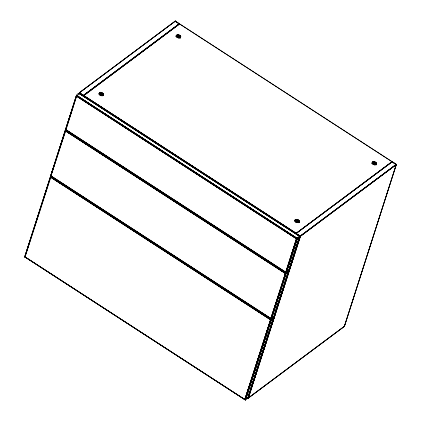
<?xml version="1.0" encoding="UTF-8"?>
<svg xmlns="http://www.w3.org/2000/svg" width="421" height="421" viewBox="0 0 421 421"><rect width="100%" height="100%" fill="white"/><g stroke="black" fill="none" stroke-linecap="round" stroke-linejoin="round"><path stroke-width="0.63" d="M177.904 22.997L175.157 21.139L179.451 24.081L179.404 23.639L175.389 21.055L79.243 92.815L83.632 95.683L96.798 85.852M179.451 24.081L179.267 23.739M396.166 164.353L396.345 164.695L391.998 161.638L396.345 164.695L396.335 164.279L392.361 161.696L391.94 161.806L396.345 164.695L394.872 163.737M25.176 257.063L24.597 256.842L24.928 256.868L50.52 177.162L50.546 176.194L271.377 319.355L273.866 317.466L273.539 317.434M50.994 175.841L51.188 176.046L50.652 175.768L271.471 318.923L286.243 273.061L65.323 130.01L50.631 175.867L50.936 175.852L65.381 130.868L65.408 129.9L286.243 273.061L288.727 271.145L273.929 317.097L271.471 318.923L270.824 318.602L271.203 318.86L285.838 273.276L286.243 273.061L271.524 318.892L270.829 318.408L285.27 273.424L288.201 270.913L288.717 271.198L274.018 316.987L273.44 316.776M299.552 236.423L299.873 236.428L297.258 238.423L76.469 95.288L65.497 129.573L65.802 129.557L76.527 96.146C75.801 94.888 79.048 92.283 79.616 93.836M50.499 176.241L271.319 319.397L270.977 319.571L245.19 399.876L244.811 399.618L245.517 399.908L247.969 398.066L247.874 397.192L248.058 397.624M288.564 271.119L273.85 316.25L273.929 317.097L288.717 271.198M65.844 129.589L66.05 129.757L76.575 96.172L79.458 93.699L299.494 236.176L296.421 238.702L285.691 272.113C286.222 273.661 289.211 271.345 288.895 270.077M103.608 94.372C97.967 99.14 98.077 87.668 103.608 94.372L103.234 95.53M180.82 36.669C175.183 41.437 175.289 29.965 180.82 36.669L180.451 37.827M298.868 222.677L299.257 221.714L298.952 222.609C300.768 220.204 296.021 218.025 294.879 220.246C294.842 222.214 298.41 223.325 299.331 221.504L298.978 222.541M376.232 164.664L376.569 163.574C376.016 165.721 372.001 164.574 372.09 162.543C373.106 160.464 377.632 162.238 376.274 164.543M50.967 175.946L65.902 130.221L65.413 130.936L285.259 273.461L286.285 272.692L297.389 238.344L296.894 238.023L296.484 238.549M79.674 93.804L79.658 93.867M285.67 272.229L286.064 272.566L296.989 238.554L297.389 238.344L286.391 272.598L285.701 272.071M299.52 236.334L299.494 236.434M99.203 93.13L98.809 94.341M392.225 161.801L179.53 23.892L392.056 161.69M99.54 94.972L100.298 92.467C100.287 93.583 98.33 94.83 99.335 92.941L99.14 93.936L99.514 92.778L99.251 93.867L100.003 92.536C99.103 94.583 100.314 94.778 100.624 92.441L99.877 94.757M176.01 36.027C177.815 37.501 176.357 35.806 177.215 34.832L176.467 36.164L176.725 35.075L176.357 36.232L176.552 35.238L176.252 36.327L176.42 35.427C175.404 37.295 177.599 35.696 177.515 34.764L176.752 37.269M179.488 23.976L83.484 95.835L83.695 95.504L296.163 233.25L391.977 161.643M50.404 176.573L270.977 319.571L270.45 319.744L50.546 177.23L51.041 176.51L25.044 257.131L24.839 256.884M99.845 94.251L100.298 92.467L99.677 93.93M99.814 94.125L100.298 92.467L99.756 94.015M177.025 36.422L177.515 34.764L176.894 36.227M298.915 222.73L299.352 221.278L298.984 222.435M299.042 222.299L299.352 221.278L299.015 222.367M376.253 164.595L376.569 163.574M50.546 176.194L24.623 256.878L245.122 399.818L270.871 319.613L50.409 176.683M50.631 175.867L65.408 129.9L286.18 273.103M65.529 129.584L76.559 95.178M50.715 175.878L65.281 130.505L285.838 273.276L65.271 130.278M65.576 129.584L76.511 95.225L297.326 238.381M50.778 175.878L65.308 130.626L285.627 273.355L271.129 318.802L285.738 273.318L65.271 130.389M65.639 129.584L76.454 95.904L296.668 238.67L296.989 238.554L76.417 95.556M78.811 94.067L79.48 92.773L295.952 233.581L83.495 95.804M100.035 95.341L100.961 92.446M100.387 95.383L101.314 92.488M100.74 95.467L101.666 92.573M101.082 95.583L102.014 92.688M101.414 95.73L102.34 92.836M101.714 95.904L102.645 93.009M102.177 95.525L102.919 93.209M102.408 95.741L103.15 93.425M102.598 95.972L103.34 93.657M102.924 95.63L103.482 93.899M103.203 95.293L103.571 94.136M177.094 37.048L177.836 34.738L177.062 36.685M177.252 37.637L178.178 34.743M177.599 37.679L178.53 34.785M177.951 37.764L178.883 34.869M178.299 37.879L179.225 34.985M178.625 38.027L179.556 35.132M178.93 38.2L179.856 35.306M179.388 37.822L180.13 35.506M179.625 38.037L180.367 35.722M179.814 38.269L180.556 35.953M180.141 37.927L180.698 36.195M180.23 38.169L180.788 36.432M294.711 221.004L295.079 219.846M294.889 220.836L295.258 219.678M294.926 221.278L295.484 219.541M295.005 221.756L295.747 219.441M295.3 221.688L296.047 219.373M295.442 222.235L296.368 219.341M295.779 222.241L296.71 219.352M296.131 222.288L297.063 219.394M296.484 222.367L297.415 219.478M296.831 222.483L297.758 219.588M297.158 222.63L298.089 219.736M297.647 222.23L298.389 219.915M297.921 222.425L298.663 220.115M298.157 222.646L298.899 220.33M298.531 222.299L299.089 220.562M298.673 222.535L299.231 220.799M298.763 222.777L299.32 221.041M50.625 175.799L271.408 318.934L270.408 319.718L270.882 319.039L244.817 399.424L245.122 399.818L244.859 399.45L270.45 319.744L273.34 317.208L273.855 317.492L247.916 398.113L273.845 317.423M271.061 318.729L270.871 318.439L285.748 272.745L285.338 273.271L65.492 130.742M285.854 272.35L296.463 238.728L285.996 272.508L296.884 238.596L76.417 95.667M270.929 318.544L285.522 273.392L270.992 318.644M285.791 272.25L296.563 238.702L76.485 96.025M244.98 399.661L270.661 319.686L50.441 176.92L24.765 256.894L50.42 176.799L270.766 319.65L245.048 399.745M285.922 272.434L296.779 238.633L76.433 95.783M245.332 399.945L271.377 319.355L245.517 399.908L24.928 256.868M286.112 273.145L271.345 318.929L270.408 319.718M286.206 272.634L297.258 238.423M245.459 399.939L271.377 319.355L245.396 399.95L24.686 256.742M248.148 396.524L249.548 392.162M250.348 389.672L253.347 380.331M254.147 377.842L261.346 355.424M261.746 354.177L265.54 342.347M266.34 339.852L269.34 330.511M270.887 325.538L273.513 317.292L271.424 324.281M275.965 309.882L278.17 303.009M279.776 298.01L282.386 289.885M283.186 287.385L286.596 276.765M286.943 275.518L288.359 271.113M289.022 269.219L299.31 237.012M248.19 396.64L271.024 325.528M274.197 315.634L288.49 271.129M289.064 269.335L299.436 237.028M248.222 396.761L273.697 317.413M289.095 269.456L299.71 236.397M299.878 236.449L288.79 270.803L299.857 236.407M248.185 398.087L300.21 236.06L396.335 164.279L344.341 326.322L248.185 398.087L344.441 326.364L396.398 164.432L300.42 236.207L248.264 398.119L300.284 236.107L396.356 164.311L344.394 326.349M392.325 161.68L296.179 233.45L300.32 236.134L248.311 398.124L344.441 326.354M371.922 163.301L372.296 162.143M371.917 163.711L372.474 161.974M372.143 163.574L372.701 161.838M372.406 163.474L372.964 161.738M372.517 163.985L373.259 161.669M372.838 163.953L373.585 161.638M372.995 164.537L373.927 161.648M373.348 164.585L374.274 161.69M373.701 164.664L374.627 161.769M374.043 164.779L374.974 161.885M374.374 164.927L375.3 162.032M374.674 165.106L375.606 162.211M375.137 164.722L375.879 162.411M375.369 164.943L376.111 162.627M375.743 164.595L376.3 162.859M375.885 164.832L376.442 163.095M375.974 165.074L376.532 163.337M297.389 238.344L286.333 272.629L65.513 129.473M288.79 270.803L299.863 236.476L78.964 93.378L299.836 236.507M298.957 222.646L299.331 221.504M176.967 36.311L177.515 34.764L177.057 36.548L176.015 35.869M298.921 222.635L299.257 221.714M99.814 94.53L100.624 92.441M177.836 34.738L177.03 36.827L175.983 36.148M99.482 93.836L100.003 92.536M176.694 36.132L177.215 34.832M295.963 233.544L83.547 95.693M270.44 319.639L270.887 319.039M296 233.476L296.163 233.25L80.806 93.767M76.68 95.946L77.054 95.493L76.559 96.214L296.405 238.744L297.437 237.97M288.938 270.424L288.574 270.187L288.922 270.198M50.673 176.957L51.041 176.51M295.952 233.581L296.163 233.25M285.259 273.461L285.748 272.745M65.634 130.51L65.902 130.215M175.389 21.055L175.031 21.213L175.331 21.187M392.361 161.696L296.11 233.434L300.531 236.26L297.7 234.381M175.157 21.139L177.851 22.976M296.405 233.402L296.273 233.508M79.243 92.815L79.38 92.894M272.361 318.044L273.287 317.245M79.216 92.82L175.252 21.066M79.343 92.873L175.462 21.082M179.462 23.697L83.316 95.446L179.404 23.639M83.421 95.52L179.483 23.734M83.495 95.572L179.504 23.818M97.851 85.063L105.224 79.558M106.271 78.769L145.234 49.657M146.282 48.868L178.925 24.476M296.105 233.429L392.193 161.669M300.32 236.134L396.393 164.39M396.382 164.59L300.483 236.26L248.327 397.987M270.393 319.755L271.424 318.986M300.247 236.081L300.389 236.186M24.981 256.857L244.859 399.655M288.201 270.913L288.643 271.266M273.482 317.192L273.866 317.466M288.627 271.113L288.285 270.882M285.706 272.334L286.138 272.608L297.084 238.512L76.422 95.456M270.84 318.629L271.271 318.902L285.938 273.234L65.276 130.178M80.848 93.809L83.569 95.462M297.742 234.423L300.468 236.076M175.025 21.213L176.504 22.171M83.611 95.667L296.089 233.334M76.443 95.367L297.179 238.47M76.527 96.146L296.463 238.728M288.622 270.114L288.932 270.314M288.522 270.261L288.927 270.524M288.464 270.329L288.906 270.614M288.411 270.387L288.88 270.692M288.353 270.44L288.843 270.756M65.802 129.557L285.733 272.145M286.269 272.64L65.487 129.505L66.05 129.757M65.381 130.868L285.301 273.345M273.761 316.408L274.071 316.608M273.708 316.481L274.071 316.718M273.545 316.681L274.018 316.987M273.492 316.734L273.976 317.05M50.936 175.852L270.871 318.439M50.462 176.304L271.245 319.439M50.415 176.473L271.077 319.523L245.264 399.918L244.89 399.655M50.478 177.041L270.55 319.718L244.811 399.618M247.701 397.498L248.058 397.734M247.643 397.571L248.053 397.834M247.59 397.635L248.032 397.924M247.537 397.698L248.006 398.003M65.713 129.573L66.05 129.752L65.855 129.547M299.299 236.223L299.789 236.544M273.292 317.239L273.782 317.56M175.931 36.274L176.967 36.974M83.453 95.341L83.632 95.683M296.894 238.023L296.405 238.744L296.894 238.023"/></g></svg>
